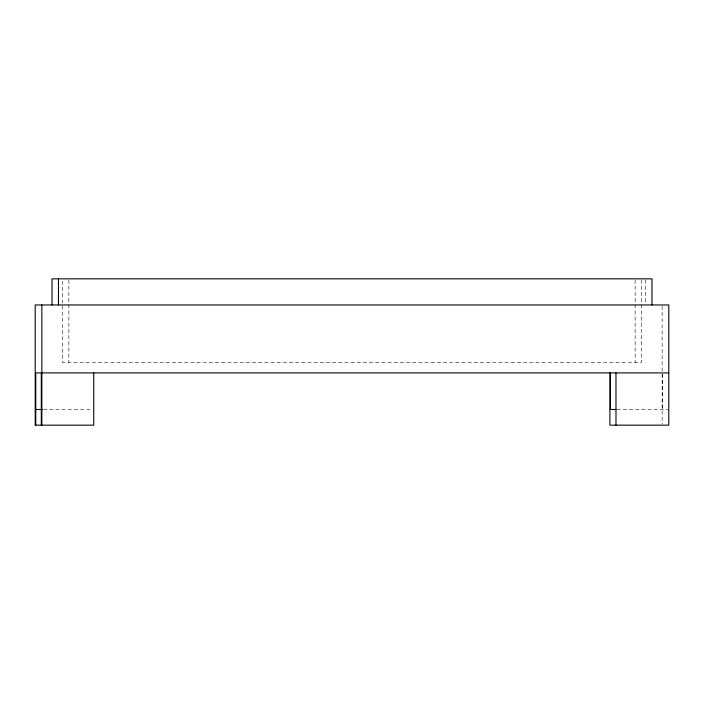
<?xml version="1.0" encoding="UTF-8"?>
<svg xmlns="http://www.w3.org/2000/svg" width="704" height="704" viewBox="0 0 704 704"><rect width="100%" height="100%" fill="white"/><g stroke="black" fill="none" stroke-linecap="round" stroke-linejoin="round"><path stroke-width="0.53" stroke-dasharray="3.52 2.64" d="M43.419 409.482L92.646 409.482M616.977 409.482L668.246 409.482M662.702 373.982L662.702 409.482M662.147 306.064L662.147 371.809M662.147 373.991L662.147 424.072M645.524 279.928L645.524 303.882M641.458 279.928L641.458 362.454L62.542 362.454L62.542 279.928M635.14 279.928L635.14 362.454M68.86 279.928L68.86 362.454"/><path stroke-width="1.06" d="M668.8 372.9L35.754 372.9L35.754 425.163M35.754 409.482L42.319 409.482M615.982 409.482L610.447 409.482L610.447 372.9M651.974 304.964L651.974 278.837L52.026 278.837L52.026 304.964M615.982 372.9L615.982 425.163M609.893 372.9L609.893 425.163L668.8 425.163L668.8 304.964L35.2 304.964L35.2 425.163L93.738 425.163L93.738 372.9M58.476 278.837L58.476 304.964M41.853 304.964L41.853 425.163M41.298 372.9L41.298 425.163"/></g></svg>
